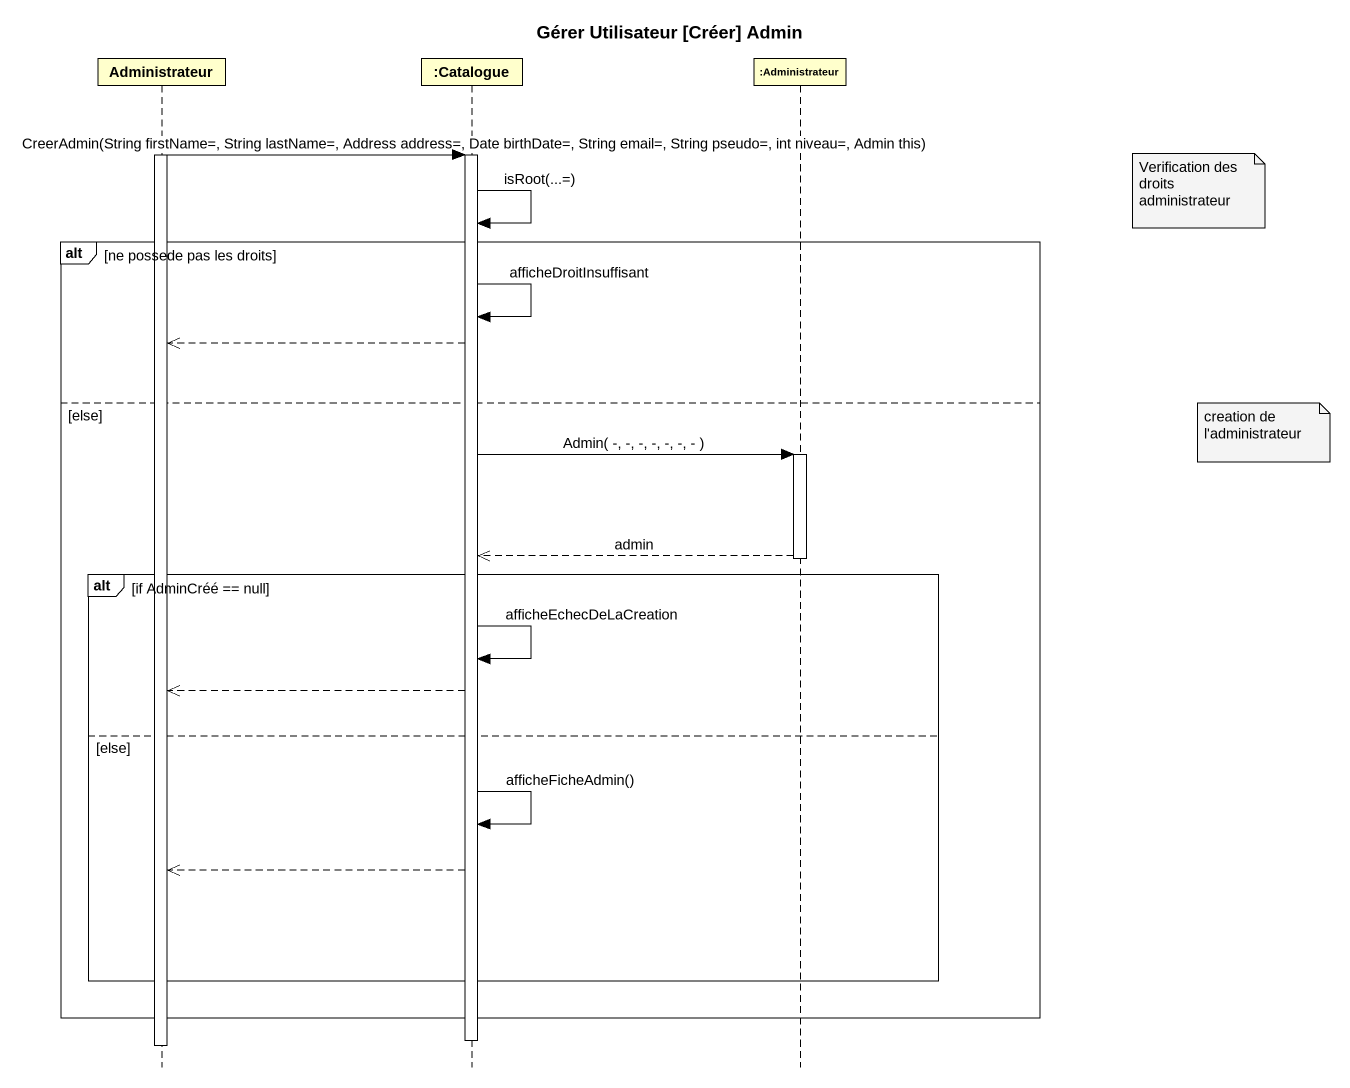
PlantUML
@startuml
title Gérer Utilisateur [Créer] Admin
hide footbox
participant Administrateur
participant ":Catalogue" as Catalogue
participant ":Administrateur" as Administrateur_2

activate Administrateur
Administrateur -> Catalogue : CreerAdmin(String firstName=, String lastName=, Address address=, Date birthDate=, String email=, String pseudo=, int niveau=, Admin this)
activate Catalogue
note right of Administrateur_2 : Verification des droits administrateur
Catalogue -> Catalogue : isRoot(...=)
alt ne possede pas les droits
  Catalogue -> Catalogue : afficheDroitInsuffisant
  Catalogue -->> Administrateur
else else
  note right of Administrateur_2 : creation de l'administrateur
  Catalogue -> Administrateur_2 : Admin( -, -, -, -, -, -, - )
  activate Administrateur_2
  Administrateur_2 -->> Catalogue : admin
  deactivate Administrateur_2
  alt if AdminCréé == null
    Catalogue -> Catalogue : afficheEchecDeLaCreation
    Catalogue -->> Administrateur
  else else
    Catalogue -> Catalogue : afficheFicheAdmin()
    Catalogue -->> Administrateur
  end
end
deactivate Catalogue
deactivate Administrateur
@enduml
